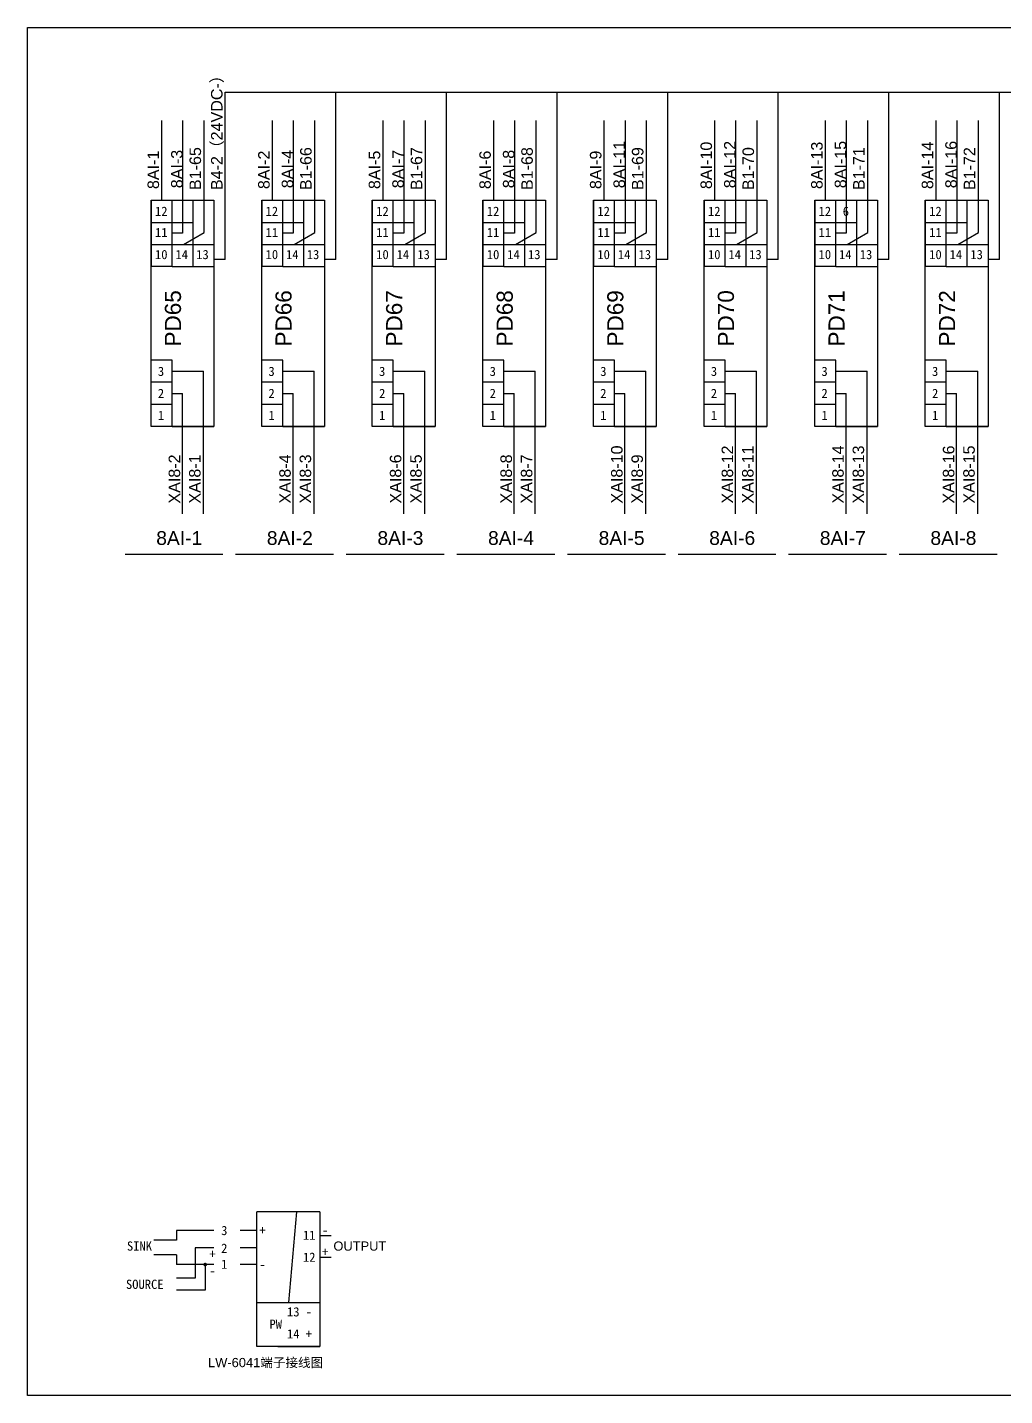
# Model space of a CAD drawing. Extents: x -159874 to -117758, y 9787 to 31117.
# Drawn here: x -146323 to -144203, y 16917 to 19887 of the extents above; entities that cross this region are included whole.
import ezdxf
from ezdxf.enums import TextEntityAlignment as Align

# ---------------------------------------------------------------- set-up
doc = ezdxf.new("R2010")
doc.units = 0
doc.layers.get('0').update_dxf_attribs({"linetype": 'CONTINUOUS'})
doc.layers.add('1', color=143, linetype='CONTINUOUS')
doc.layers.add('TEXT', color=3, linetype='CONTINUOUS')
doc.styles.add('Arial', font='arial.ttf')
doc.styles.get("Standard").update_dxf_attribs({"font": ''})
doc.styles.get('Standard').set_extended_font_data('SimSun')

msp = doc.modelspace()

# ---------------------------------------------------------------- linework, layer by layer
for p, q in [((-145893.85818, 19383.08503), (-145893.85818, 19745.65428)), ((-145893.85818, 19745.65428), (-142293.85818, 19745.65428)), ((-145653.85818, 19383.08503), (-145653.85818, 19745.65428)), ((-145413.85818, 19383.08503), (-145413.85818, 19745.65428)), ((-145173.85818, 19383.08503), (-145173.85818, 19745.65428)), ((-144933.85818, 19383.08503), (-144933.85818, 19745.65428)), ((-144693.85818, 19383.08503), (-144693.85818, 19745.65428)), ((-144453.85818, 19383.08503), (-144453.85818, 19745.65428)), ((-144213.85818, 19383.08503), (-144213.85818, 19745.65428)), ((-146032.05385, 19684.66827), (-146032.05385, 19511.19195)), ((-145986.44571, 19684.66827), (-145986.44571, 19439.62884)), ((-145939.46613, 19441.32991), (-145939.46613, 19684.66827)), ((-145792.05385, 19684.66827), (-145792.05385, 19511.19195)), ((-145746.44571, 19684.66827), (-145746.44571, 19439.62884)), ((-145699.46613, 19441.32991), (-145699.46613, 19684.66827)), ((-145552.05385, 19684.66827), (-145552.05385, 19511.19195)), ((-145506.44571, 19684.66827), (-145506.44571, 19439.62884)), ((-145459.46613, 19441.32991), (-145459.46613, 19684.66827)), ((-145312.05385, 19684.66827), (-145312.05385, 19511.19195)), ((-145266.44571, 19684.66827), (-145266.44571, 19439.62884)), ((-145219.46613, 19441.32991), (-145219.46613, 19684.66827)), ((-145072.05385, 19684.66827), (-145072.05385, 19511.19195)), ((-145026.44571, 19684.66827), (-145026.44571, 19439.62884)), ((-144979.46613, 19441.32991), (-144979.46613, 19684.66827)), ((-144832.05385, 19684.66827), (-144832.05385, 19511.19195)), ((-144786.44571, 19684.66827), (-144786.44571, 19439.62884)), ((-144739.46613, 19441.32991), (-144739.46613, 19684.66827)), ((-144592.05385, 19684.66827), (-144592.05385, 19511.19195)), ((-144546.44571, 19684.66827), (-144546.44571, 19439.62884)), ((-144499.46613, 19441.32991), (-144499.46613, 19684.66827)), ((-144352.05385, 19684.66827), (-144352.05385, 19511.19195)), ((-144306.44571, 19684.66827), (-144306.44571, 19439.62884)), ((-144259.46613, 19441.32991), (-144259.46613, 19684.66827)), ((-145986.44571, 19439.62884), (-146009.24983, 19439.62884)), ((-145984.32662, 19415.59382), (-145939.46613, 19441.32991)), ((-145746.44571, 19439.62884), (-145769.24983, 19439.62884)), ((-145744.32662, 19415.59382), (-145699.46613, 19441.32991)), ((-145506.44571, 19439.62884), (-145529.24983, 19439.62884)), ((-145504.32662, 19415.59382), (-145459.46613, 19441.32991)), ((-145266.44571, 19439.62884), (-145289.24983, 19439.62884)), ((-145264.32662, 19415.59382), (-145219.46613, 19441.32991)), ((-145026.44571, 19439.62884), (-145049.24983, 19439.62884)), ((-145024.32662, 19415.59382), (-144979.46613, 19441.32991)), ((-144786.44571, 19439.62884), (-144809.24983, 19439.62884)), ((-144784.32662, 19415.59382), (-144739.46613, 19441.32991)), ((-144546.44571, 19439.62884), (-144569.24983, 19439.62884)), ((-144544.32662, 19415.59382), (-144499.46613, 19441.32991)), ((-144306.44571, 19439.62884), (-144329.24983, 19439.62884)), ((-144304.32662, 19415.59382), (-144259.46613, 19441.32991)), ((-145893.85818, 19383.08503), (-145918.33786, 19383.08503)), ((-145653.85818, 19383.08503), (-145678.33786, 19383.08503)), ((-145413.85818, 19383.08503), (-145438.33786, 19383.08503)), ((-145173.85818, 19383.08503), (-145198.33786, 19383.08503)), ((-144933.85818, 19383.08503), (-144958.33786, 19383.08503)), ((-144693.85818, 19383.08503), (-144718.33786, 19383.08503)), ((-144453.85818, 19383.08503), (-144478.33786, 19383.08503)), ((-144213.85818, 19383.08503), (-144238.33786, 19383.08503)), ((-146009.80574, 19140.02792), (-145941.14169, 19140.02792)), ((-145941.14169, 18830.63491), (-145941.14169, 19140.02792)), ((-145769.80574, 19140.02792), (-145701.14169, 19140.02792)), ((-145701.14169, 18830.63491), (-145701.14169, 19140.02792)), ((-145529.80574, 19140.02792), (-145461.14169, 19140.02792)), ((-145461.14169, 18830.63491), (-145461.14169, 19140.02792)), ((-145289.80574, 19140.02792), (-145221.14169, 19140.02792)), ((-145221.14169, 18830.63491), (-145221.14169, 19140.02792)), ((-145049.80574, 19140.02792), (-144981.14169, 19140.02792)), ((-144981.14169, 18830.63491), (-144981.14169, 19140.02792)), ((-144809.80574, 19140.02792), (-144741.14169, 19140.02792)), ((-144741.14169, 18830.63491), (-144741.14169, 19140.02792)), ((-144569.80574, 19140.02792), (-144501.14169, 19140.02792)), ((-144501.14169, 18830.63491), (-144501.14169, 19140.02792)), ((-144329.80574, 19140.02792), (-144261.14169, 19140.02792)), ((-144261.14169, 18830.63491), (-144261.14169, 19140.02792)), ((-146009.24983, 19092.22886), (-145986.74983, 19092.22886)), ((-145986.74983, 18830.63491), (-145986.74983, 19092.22886)), ((-145769.24983, 19092.22886), (-145746.74983, 19092.22886)), ((-145746.74983, 18830.63491), (-145746.74983, 19092.22886)), ((-145529.24983, 19092.22886), (-145506.74983, 19092.22886)), ((-145506.74983, 18830.63491), (-145506.74983, 19092.22886)), ((-145289.24983, 19092.22886), (-145266.74983, 19092.22886)), ((-145266.74983, 18830.63491), (-145266.74983, 19092.22886)), ((-145049.24983, 19092.22886), (-145026.74983, 19092.22886)), ((-145026.74983, 18830.63491), (-145026.74983, 19092.22886)), ((-144809.24983, 19092.22886), (-144786.74983, 19092.22886)), ((-144786.74983, 18830.63491), (-144786.74983, 19092.22886)), ((-144569.24983, 19092.22886), (-144546.74983, 19092.22886)), ((-144546.74983, 18830.63491), (-144546.74983, 19092.22886)), ((-144329.24983, 19092.22886), (-144306.74983, 19092.22886)), ((-144306.74983, 18830.63491), (-144306.74983, 19092.22886)), ((-146111.41248, 18743.03828), (-145898.85109, 18743.03828)), ((-145871.41248, 18743.03828), (-145658.85109, 18743.03828)), ((-145631.41248, 18743.03828), (-145418.85109, 18743.03828)), ((-145391.41248, 18743.03828), (-145178.85109, 18743.03828)), ((-145151.41248, 18743.03828), (-144938.85109, 18743.03828)), ((-144911.41248, 18743.03828), (-144698.85109, 18743.03828)), ((-144671.41248, 18743.03828), (-144458.85109, 18743.03828)), ((-144431.41248, 18743.03828), (-144218.85109, 18743.03828)), ((-145739.31183, 17315.34904), (-145757.02937, 17118.88855)), ((-145918.8701, 17274.91298), (-145999.98618, 17274.91298)), ((-145999.98618, 17274.91298), (-145999.98618, 17253.99851)), ((-145825.13742, 17274.91298), (-145861.3993, 17274.91298)), ((-145664.13772, 17263.49288), (-145688.6174, 17263.49288)), ((-145999.98618, 17253.99851), (-146048.61495, 17253.99851)), ((-145999.98618, 17253.99851), (-145999.98618, 17253.99851)), ((-145918.8701, 17237.58731), (-145959.31477, 17237.58731)), ((-145959.31477, 17237.58731), (-145959.31477, 17171.87147)), ((-145825.13742, 17237.58731), (-145861.3993, 17237.58731)), ((-145999.98618, 17221.9538), (-146048.61495, 17221.9538)), ((-145999.98618, 17221.9538), (-145999.98618, 17201.03933)), ((-145918.8701, 17201.03933), (-145999.98618, 17201.03933)), ((-145937.43774, 17201.03933), (-145937.43774, 17145.37875)), ((-145825.13742, 17201.03933), (-145861.3993, 17201.03933)), ((-145664.13772, 17216.67729), (-145688.6174, 17216.67729)), ((-145959.31477, 17171.87147), (-145999.98618, 17171.87147)), ((-145937.43774, 17145.37875), (-145999.98618, 17145.37875)), ((-145825.13742, 17118.88855), (-145688.92133, 17118.88855))]:
    msp.add_line(p, q)
at = {"color": 1}
for p, q in [((-146054.85787, 19511.19195), (-146054.85787, 19463.39289)), ((-146054.85787, 19020.53027), (-146054.85787, 19511.19195)), ((-146054.85787, 19511.19195), (-145918.64178, 19511.19195)), ((-146009.24983, 19463.39289), (-146009.24983, 19511.19195)), ((-145963.64178, 19367.79476), (-145963.64178, 19511.19195)), ((-145918.64178, 19511.19195), (-145918.64178, 19020.53027)), ((-145814.85787, 19511.19195), (-145814.85787, 19463.39289)), ((-145814.85787, 19020.53027), (-145814.85787, 19511.19195)), ((-145814.85787, 19511.19195), (-145678.64178, 19511.19195)), ((-145769.24983, 19463.39289), (-145769.24983, 19511.19195)), ((-145723.64178, 19367.79476), (-145723.64178, 19511.19195)), ((-145678.64178, 19511.19195), (-145678.64178, 19020.53027)), ((-145574.85787, 19511.19195), (-145574.85787, 19463.39289)), ((-145574.85787, 19020.53027), (-145574.85787, 19511.19195)), ((-145574.85787, 19511.19195), (-145438.64178, 19511.19195)), ((-145529.24983, 19463.39289), (-145529.24983, 19511.19195)), ((-145483.64178, 19367.79476), (-145483.64178, 19511.19195)), ((-145438.64178, 19511.19195), (-145438.64178, 19020.53027)), ((-145334.85787, 19511.19195), (-145334.85787, 19463.39289)), ((-145334.85787, 19020.53027), (-145334.85787, 19511.19195)), ((-145334.85787, 19511.19195), (-145198.64178, 19511.19195)), ((-145289.24983, 19463.39289), (-145289.24983, 19511.19195)), ((-145243.64178, 19367.79476), (-145243.64178, 19511.19195)), ((-145198.64178, 19511.19195), (-145198.64178, 19020.53027)), ((-145094.85787, 19511.19195), (-145094.85787, 19463.39289)), ((-145094.85787, 19020.53027), (-145094.85787, 19511.19195)), ((-145094.85787, 19511.19195), (-144958.64178, 19511.19195)), ((-145049.24983, 19463.39289), (-145049.24983, 19511.19195)), ((-145003.64178, 19367.79476), (-145003.64178, 19511.19195)), ((-144958.64178, 19511.19195), (-144958.64178, 19020.53027)), ((-144854.85787, 19511.19195), (-144854.85787, 19463.39289)), ((-144854.85787, 19020.53027), (-144854.85787, 19511.19195)), ((-144854.85787, 19511.19195), (-144718.64178, 19511.19195)), ((-144809.24983, 19463.39289), (-144809.24983, 19511.19195)), ((-144763.64178, 19367.79476), (-144763.64178, 19511.19195)), ((-144718.64178, 19511.19195), (-144718.64178, 19020.53027)), ((-144614.85787, 19511.19195), (-144614.85787, 19463.39289)), ((-144614.85787, 19020.53027), (-144614.85787, 19511.19195)), ((-144614.85787, 19511.19195), (-144478.64178, 19511.19195)), ((-144569.24983, 19463.39289), (-144569.24983, 19511.19195)), ((-144523.64178, 19367.79476), (-144523.64178, 19511.19195)), ((-144478.64178, 19511.19195), (-144478.64178, 19020.53027)), ((-144374.85787, 19511.19195), (-144374.85787, 19463.39289)), ((-144374.85787, 19020.53027), (-144374.85787, 19511.19195)), ((-144374.85787, 19511.19195), (-144238.64178, 19511.19195)), ((-144329.24983, 19463.39289), (-144329.24983, 19511.19195)), ((-144283.64178, 19367.79476), (-144283.64178, 19511.19195)), ((-144238.64178, 19511.19195), (-144238.64178, 19020.53027)), ((-146054.85787, 19463.39289), (-146054.85787, 19367.79476)), ((-146054.85787, 19463.39289), (-146009.24983, 19463.39289)), ((-146009.24983, 19367.79476), (-146009.24983, 19463.39289)), ((-146009.24983, 19463.39289), (-145963.64178, 19463.39289)), ((-145814.85787, 19463.39289), (-145814.85787, 19367.79476)), ((-145814.85787, 19463.39289), (-145769.24983, 19463.39289)), ((-145769.24983, 19367.79476), (-145769.24983, 19463.39289)), ((-145769.24983, 19463.39289), (-145723.64178, 19463.39289)), ((-145574.85787, 19463.39289), (-145574.85787, 19367.79476)), ((-145574.85787, 19463.39289), (-145529.24983, 19463.39289)), ((-145529.24983, 19367.79476), (-145529.24983, 19463.39289)), ((-145529.24983, 19463.39289), (-145483.64178, 19463.39289)), ((-145334.85787, 19463.39289), (-145334.85787, 19367.79476)), ((-145334.85787, 19463.39289), (-145289.24983, 19463.39289)), ((-145289.24983, 19367.79476), (-145289.24983, 19463.39289)), ((-145289.24983, 19463.39289), (-145243.64178, 19463.39289)), ((-145094.85787, 19463.39289), (-145094.85787, 19367.79476)), ((-145094.85787, 19463.39289), (-145049.24983, 19463.39289)), ((-145049.24983, 19367.79476), (-145049.24983, 19463.39289)), ((-145049.24983, 19463.39289), (-145003.64178, 19463.39289)), ((-144854.85787, 19463.39289), (-144854.85787, 19367.79476)), ((-144854.85787, 19463.39289), (-144809.24983, 19463.39289)), ((-144809.24983, 19367.79476), (-144809.24983, 19463.39289)), ((-144809.24983, 19463.39289), (-144763.64178, 19463.39289)), ((-144614.85787, 19463.39289), (-144614.85787, 19367.79476)), ((-144614.85787, 19463.39289), (-144569.24983, 19463.39289)), ((-144569.24983, 19367.79476), (-144569.24983, 19463.39289)), ((-144569.24983, 19463.39289), (-144523.64178, 19463.39289)), ((-144374.85787, 19463.39289), (-144374.85787, 19367.79476)), ((-144374.85787, 19463.39289), (-144329.24983, 19463.39289)), ((-144329.24983, 19367.79476), (-144329.24983, 19463.39289)), ((-144329.24983, 19463.39289), (-144283.64178, 19463.39289)), ((-146054.85787, 19415.59382), (-146009.24983, 19415.59382)), ((-146009.24983, 19415.59382), (-145918.64178, 19415.59382)), ((-145814.85787, 19415.59382), (-145769.24983, 19415.59382)), ((-145769.24983, 19415.59382), (-145678.64178, 19415.59382)), ((-145574.85787, 19415.59382), (-145529.24983, 19415.59382)), ((-145529.24983, 19415.59382), (-145438.64178, 19415.59382)), ((-145334.85787, 19415.59382), (-145289.24983, 19415.59382)), ((-145289.24983, 19415.59382), (-145198.64178, 19415.59382)), ((-145094.85787, 19415.59382), (-145049.24983, 19415.59382)), ((-145049.24983, 19415.59382), (-144958.64178, 19415.59382)), ((-144854.85787, 19415.59382), (-144809.24983, 19415.59382)), ((-144809.24983, 19415.59382), (-144718.64178, 19415.59382)), ((-144614.85787, 19415.59382), (-144569.24983, 19415.59382)), ((-144569.24983, 19415.59382), (-144478.64178, 19415.59382)), ((-144374.85787, 19415.59382), (-144329.24983, 19415.59382)), ((-144329.24983, 19415.59382), (-144238.64178, 19415.59382)), ((-146009.24983, 19367.79476), (-146054.85787, 19367.79476)), ((-146009.24983, 19367.79476), (-145918.64178, 19367.79476)), ((-145769.24983, 19367.79476), (-145814.85787, 19367.79476)), ((-145769.24983, 19367.79476), (-145678.64178, 19367.79476)), ((-145529.24983, 19367.79476), (-145574.85787, 19367.79476)), ((-145529.24983, 19367.79476), (-145438.64178, 19367.79476)), ((-145289.24983, 19367.79476), (-145334.85787, 19367.79476)), ((-145289.24983, 19367.79476), (-145198.64178, 19367.79476)), ((-145049.24983, 19367.79476), (-145094.85787, 19367.79476)), ((-145049.24983, 19367.79476), (-144958.64178, 19367.79476)), ((-144809.24983, 19367.79476), (-144854.85787, 19367.79476)), ((-144809.24983, 19367.79476), (-144718.64178, 19367.79476)), ((-144569.24983, 19367.79476), (-144614.85787, 19367.79476)), ((-144569.24983, 19367.79476), (-144478.64178, 19367.79476)), ((-144329.24983, 19367.79476), (-144374.85787, 19367.79476)), ((-144329.24983, 19367.79476), (-144238.64178, 19367.79476)), ((-146009.24983, 19163.92745), (-146054.85787, 19163.92745)), ((-146054.85787, 19116.12839), (-146054.85787, 19163.92745)), ((-146009.24983, 19116.12839), (-146009.24983, 19163.92745)), ((-145769.24983, 19163.92745), (-145814.85787, 19163.92745)), ((-145814.85787, 19116.12839), (-145814.85787, 19163.92745)), ((-145769.24983, 19116.12839), (-145769.24983, 19163.92745)), ((-145529.24983, 19163.92745), (-145574.85787, 19163.92745)), ((-145574.85787, 19116.12839), (-145574.85787, 19163.92745)), ((-145529.24983, 19116.12839), (-145529.24983, 19163.92745)), ((-145289.24983, 19163.92745), (-145334.85787, 19163.92745)), ((-145334.85787, 19116.12839), (-145334.85787, 19163.92745)), ((-145289.24983, 19116.12839), (-145289.24983, 19163.92745)), ((-145049.24983, 19163.92745), (-145094.85787, 19163.92745)), ((-145094.85787, 19116.12839), (-145094.85787, 19163.92745)), ((-145049.24983, 19116.12839), (-145049.24983, 19163.92745)), ((-144809.24983, 19163.92745), (-144854.85787, 19163.92745)), ((-144854.85787, 19116.12839), (-144854.85787, 19163.92745)), ((-144809.24983, 19116.12839), (-144809.24983, 19163.92745)), ((-144569.24983, 19163.92745), (-144614.85787, 19163.92745)), ((-144614.85787, 19116.12839), (-144614.85787, 19163.92745)), ((-144569.24983, 19116.12839), (-144569.24983, 19163.92745)), ((-144329.24983, 19163.92745), (-144374.85787, 19163.92745)), ((-144374.85787, 19116.12839), (-144374.85787, 19163.92745)), ((-144329.24983, 19116.12839), (-144329.24983, 19163.92745)), ((-146009.24983, 19116.12839), (-146054.85787, 19116.12839)), ((-146054.85787, 19068.32933), (-146054.85787, 19116.12839)), ((-146009.24983, 19116.12839), (-146054.85787, 19116.12839)), ((-146009.24983, 19116.12839), (-146054.85787, 19116.12839)), ((-146009.24983, 19068.32933), (-146009.24983, 19116.12839)), ((-145769.24983, 19116.12839), (-145814.85787, 19116.12839)), ((-145814.85787, 19068.32933), (-145814.85787, 19116.12839)), ((-145769.24983, 19116.12839), (-145814.85787, 19116.12839)), ((-145769.24983, 19116.12839), (-145814.85787, 19116.12839)), ((-145769.24983, 19116.12839), (-145814.85787, 19116.12839)), ((-145769.24983, 19068.32933), (-145769.24983, 19116.12839)), ((-145529.24983, 19116.12839), (-145574.85787, 19116.12839)), ((-145574.85787, 19068.32933), (-145574.85787, 19116.12839)), ((-145529.24983, 19116.12839), (-145574.85787, 19116.12839)), ((-145529.24983, 19116.12839), (-145574.85787, 19116.12839)), ((-145529.24983, 19116.12839), (-145574.85787, 19116.12839)), ((-145529.24983, 19068.32933), (-145529.24983, 19116.12839)), ((-145289.24983, 19116.12839), (-145334.85787, 19116.12839)), ((-145334.85787, 19068.32933), (-145334.85787, 19116.12839)), ((-145289.24983, 19116.12839), (-145334.85787, 19116.12839)), ((-145289.24983, 19116.12839), (-145334.85787, 19116.12839)), ((-145289.24983, 19116.12839), (-145334.85787, 19116.12839)), ((-145289.24983, 19068.32933), (-145289.24983, 19116.12839)), ((-145049.24983, 19116.12839), (-145094.85787, 19116.12839)), ((-145094.85787, 19068.32933), (-145094.85787, 19116.12839)), ((-145049.24983, 19116.12839), (-145094.85787, 19116.12839)), ((-145049.24983, 19116.12839), (-145094.85787, 19116.12839)), ((-145049.24983, 19116.12839), (-145094.85787, 19116.12839)), ((-145049.24983, 19068.32933), (-145049.24983, 19116.12839)), ((-144809.24983, 19116.12839), (-144854.85787, 19116.12839)), ((-144854.85787, 19068.32933), (-144854.85787, 19116.12839)), ((-144809.24983, 19116.12839), (-144854.85787, 19116.12839)), ((-144809.24983, 19116.12839), (-144854.85787, 19116.12839)), ((-144809.24983, 19116.12839), (-144854.85787, 19116.12839)), ((-144809.24983, 19068.32933), (-144809.24983, 19116.12839)), ((-144569.24983, 19116.12839), (-144614.85787, 19116.12839)), ((-144614.85787, 19068.32933), (-144614.85787, 19116.12839)), ((-144569.24983, 19116.12839), (-144614.85787, 19116.12839)), ((-144569.24983, 19116.12839), (-144614.85787, 19116.12839)), ((-144569.24983, 19116.12839), (-144614.85787, 19116.12839)), ((-144569.24983, 19068.32933), (-144569.24983, 19116.12839)), ((-144329.24983, 19116.12839), (-144374.85787, 19116.12839)), ((-144374.85787, 19068.32933), (-144374.85787, 19116.12839)), ((-144329.24983, 19116.12839), (-144374.85787, 19116.12839)), ((-144329.24983, 19116.12839), (-144374.85787, 19116.12839)), ((-144329.24983, 19116.12839), (-144374.85787, 19116.12839)), ((-144329.24983, 19068.32933), (-144329.24983, 19116.12839)), ((-146009.24983, 19068.32933), (-146054.85787, 19068.32933)), ((-146054.85787, 19020.53027), (-146054.85787, 19068.32933)), ((-146009.24983, 19068.32933), (-146054.85787, 19068.32933)), ((-146009.24983, 19020.53027), (-146009.24983, 19068.32933)), ((-145769.24983, 19068.32933), (-145814.85787, 19068.32933)), ((-145814.85787, 19020.53027), (-145814.85787, 19068.32933)), ((-145769.24983, 19068.32933), (-145814.85787, 19068.32933)), ((-145769.24983, 19020.53027), (-145769.24983, 19068.32933)), ((-145529.24983, 19068.32933), (-145574.85787, 19068.32933)), ((-145574.85787, 19020.53027), (-145574.85787, 19068.32933)), ((-145529.24983, 19068.32933), (-145574.85787, 19068.32933)), ((-145529.24983, 19020.53027), (-145529.24983, 19068.32933)), ((-145289.24983, 19068.32933), (-145334.85787, 19068.32933)), ((-145334.85787, 19020.53027), (-145334.85787, 19068.32933)), ((-145289.24983, 19068.32933), (-145334.85787, 19068.32933)), ((-145289.24983, 19020.53027), (-145289.24983, 19068.32933)), ((-145049.24983, 19068.32933), (-145094.85787, 19068.32933)), ((-145094.85787, 19020.53027), (-145094.85787, 19068.32933)), ((-145049.24983, 19068.32933), (-145094.85787, 19068.32933)), ((-145049.24983, 19020.53027), (-145049.24983, 19068.32933)), ((-144809.24983, 19068.32933), (-144854.85787, 19068.32933)), ((-144854.85787, 19020.53027), (-144854.85787, 19068.32933)), ((-144809.24983, 19068.32933), (-144854.85787, 19068.32933)), ((-144809.24983, 19020.53027), (-144809.24983, 19068.32933)), ((-144569.24983, 19068.32933), (-144614.85787, 19068.32933)), ((-144614.85787, 19020.53027), (-144614.85787, 19068.32933)), ((-144569.24983, 19068.32933), (-144614.85787, 19068.32933)), ((-144569.24983, 19020.53027), (-144569.24983, 19068.32933)), ((-144329.24983, 19068.32933), (-144374.85787, 19068.32933)), ((-144374.85787, 19020.53027), (-144374.85787, 19068.32933)), ((-144329.24983, 19068.32933), (-144374.85787, 19068.32933)), ((-144329.24983, 19020.53027), (-144329.24983, 19068.32933)), ((-146009.24983, 19020.53027), (-146054.85787, 19020.53027)), ((-145918.64178, 19020.53027), (-146054.85787, 19020.53027)), ((-146009.24983, 19020.53027), (-145918.64178, 19020.53027)), ((-145769.24983, 19020.53027), (-145814.85787, 19020.53027)), ((-145678.64178, 19020.53027), (-145814.85787, 19020.53027)), ((-145769.24983, 19020.53027), (-145678.64178, 19020.53027)), ((-145529.24983, 19020.53027), (-145574.85787, 19020.53027)), ((-145438.64178, 19020.53027), (-145574.85787, 19020.53027)), ((-145529.24983, 19020.53027), (-145438.64178, 19020.53027)), ((-145289.24983, 19020.53027), (-145334.85787, 19020.53027)), ((-145198.64178, 19020.53027), (-145334.85787, 19020.53027)), ((-145289.24983, 19020.53027), (-145198.64178, 19020.53027)), ((-145049.24983, 19020.53027), (-145094.85787, 19020.53027)), ((-144958.64178, 19020.53027), (-145094.85787, 19020.53027)), ((-145049.24983, 19020.53027), (-144958.64178, 19020.53027)), ((-144809.24983, 19020.53027), (-144854.85787, 19020.53027)), ((-144718.64178, 19020.53027), (-144854.85787, 19020.53027)), ((-144809.24983, 19020.53027), (-144718.64178, 19020.53027)), ((-144569.24983, 19020.53027), (-144614.85787, 19020.53027)), ((-144478.64178, 19020.53027), (-144614.85787, 19020.53027)), ((-144569.24983, 19020.53027), (-144478.64178, 19020.53027)), ((-144329.24983, 19020.53027), (-144374.85787, 19020.53027)), ((-144238.64178, 19020.53027), (-144374.85787, 19020.53027)), ((-144329.24983, 19020.53027), (-144238.64178, 19020.53027)), ((-145825.13742, 17023.29042), (-145825.13742, 17315.34904)), ((-145688.92133, 17315.34904), (-145825.13742, 17315.34904)), ((-145688.92133, 17315.34904), (-145688.92133, 17023.29042)), ((-145825.13742, 17071.08949), (-145825.13742, 17118.88855)), ((-145825.13742, 17023.29042), (-145825.13742, 17071.08949)), ((-145779.52937, 17023.29042), (-145825.13742, 17023.29042)), ((-145688.92133, 17023.29042), (-145825.13742, 17023.29042)), ((-145779.52937, 17023.29042), (-145688.92133, 17023.29042))]:
    msp.add_line(p, q, dxfattribs=at)
at = {"layer": '1'}
for p, q in [((-146323.35252, 19886.6219), (-142123.35254, 19886.6219)), ((-146323.35252, 16916.62189), (-146323.35252, 19886.6219)), ((-142123.35254, 16916.62189), (-146323.35252, 16916.62189))]:
    msp.add_line(p, q, dxfattribs=at)
at = {"layer": 'TEXT', "const_width": 3.9501}
msp.add_lwpolyline([(-145937.43774, 17203.01438, 1), (-145937.43774, 17199.06428, 1)], format="xyb", close=True, dxfattribs=at)

# ---------------------------------------------------------------- texts
at = {"color": 3, "style": 'Arial'}
for s, p in [('B4-2（24VDC-）', (-145899.85348, 19533.4549)), ('8AI-11', (-145026.44571, 19537.36817)), ('8AI-10', (-144837.59422, 19535.57434)), ('8AI-12', (-144786.44571, 19537.36817)), ('8AI-13', (-144597.59422, 19535.57434)), ('8AI-15', (-144546.44571, 19537.36817)), ('8AI-14', (-144357.59422, 19535.57434)), ('8AI-16', (-144306.44571, 19537.36817)), ('8AI-1', (-146037.59422, 19535.57434)), ('8AI-3', (-145986.44571, 19537.36817)), ('B1-65', (-145946.47863, 19533.4549)), ('8AI-2', (-145797.59422, 19535.57434)), ('8AI-4', (-145746.44571, 19537.36817)), ('B1-66', (-145706.47863, 19533.4549)), ('8AI-5', (-145557.59422, 19535.57434)), ('8AI-7', (-145506.44571, 19537.36817)), ('B1-67', (-145466.47863, 19533.4549)), ('8AI-6', (-145317.59422, 19535.57434)), ('8AI-8', (-145266.44571, 19537.36817)), ('B1-68', (-145226.47863, 19533.4549)), ('8AI-9', (-145077.59422, 19535.57434)), ('B1-69', (-144986.47863, 19533.4549)), ('B1-70', (-144746.47863, 19533.4549)), ('B1-71', (-144506.47863, 19533.4549)), ('B1-72', (-144266.47863, 19533.4549)), ('XAI8-2', (-145991.74969, 18852.89786)), ('XAI8-1', (-145947.51432, 18852.89786)), ('XAI8-4', (-145751.74969, 18852.89786)), ('XAI8-3', (-145707.51432, 18852.89786)), ('XAI8-6', (-145511.74969, 18852.89786)), ('XAI8-5', (-145467.51432, 18852.89786)), ('XAI8-8', (-145271.74969, 18852.89786)), ('XAI8-7', (-145227.51432, 18852.89786)), ('XAI8-10', (-145031.74969, 18852.89786)), ('XAI8-9', (-144987.51432, 18852.89786)), ('XAI8-12', (-144791.74969, 18852.89786)), ('XAI8-11', (-144747.51432, 18852.89786)), ('XAI8-14', (-144551.74969, 18852.89786)), ('XAI8-13', (-144507.51432, 18852.89786)), ('XAI8-16', (-144311.74969, 18852.89786)), ('XAI8-15', (-144267.51432, 18852.89786))]:
    msp.add_text(s, height=25, rotation=90, dxfattribs=at).set_placement(p)
at = {"color": 3}
for s, p in [('12', (-146032.77882, 19487.44866)), ('12', (-145792.77882, 19487.44866)), ('12', (-145552.77882, 19487.44866)), ('12', (-145312.77882, 19487.44866)), ('12', (-145072.77882, 19487.44866)), ('12', (-144832.77882, 19487.44866)), ('12', (-144592.77882, 19487.44866)), ('6', (-144547.17078, 19487.44866)), ('12', (-144352.77882, 19487.44866)), ('11', (-146032.77882, 19441.36563)), ('11', (-145792.77882, 19441.36563)), ('11', (-145552.77882, 19441.36563)), ('11', (-145312.77882, 19441.36563)), ('11', (-145072.77882, 19441.36563)), ('11', (-144832.77882, 19441.36563)), ('11', (-144592.77882, 19441.36563)), ('11', (-144352.77882, 19441.36563)), ('10', (-146032.77882, 19393.56657)), ('14', (-145988.38686, 19393.56657)), ('13', (-145943.38686, 19393.56657)), ('10', (-145792.77882, 19393.56657)), ('14', (-145748.38686, 19393.56657)), ('13', (-145703.38686, 19393.56657)), ('10', (-145552.77882, 19393.56657)), ('14', (-145508.38686, 19393.56657)), ('13', (-145463.38686, 19393.56657)), ('10', (-145312.77882, 19393.56657)), ('14', (-145268.38686, 19393.56657)), ('13', (-145223.38686, 19393.56657)), ('10', (-145072.77882, 19393.56657)), ('14', (-145028.38686, 19393.56657)), ('13', (-144983.38686, 19393.56657)), ('10', (-144832.77882, 19393.56657)), ('14', (-144788.38686, 19393.56657)), ('13', (-144743.38686, 19393.56657)), ('10', (-144592.77882, 19393.56657)), ('14', (-144548.38686, 19393.56657)), ('13', (-144503.38686, 19393.56657)), ('10', (-144352.77882, 19393.56657)), ('14', (-144308.38686, 19393.56657)), ('13', (-144263.38686, 19393.56657)), ('3', (-146033.38686, 19139.96577)), ('3', (-145793.38686, 19139.96577)), ('3', (-145553.38686, 19139.96577)), ('3', (-145313.38686, 19139.96577)), ('3', (-145073.38686, 19139.96577)), ('3', (-144833.38686, 19139.96577)), ('3', (-144593.38686, 19139.96577)), ('3', (-144353.38686, 19139.96577)), ('2', (-146033.38686, 19092.1667)), ('2', (-145793.38686, 19092.1667)), ('2', (-145553.38686, 19092.1667)), ('2', (-145313.38686, 19092.1667)), ('2', (-145073.38686, 19092.1667)), ('2', (-144833.38686, 19092.1667)), ('2', (-144593.38686, 19092.1667)), ('2', (-144353.38686, 19092.1667)), ('1', (-146033.38686, 19044.36764)), ('1', (-145793.38686, 19044.36764)), ('1', (-145553.38686, 19044.36764)), ('1', (-145313.38686, 19044.36764)), ('1', (-145073.38686, 19044.36764)), ('1', (-144833.38686, 19044.36764)), ('1', (-144593.38686, 19044.36764)), ('1', (-144353.38686, 19044.36764)), ('3', (-145896.07247, 17275.106)), ('+', (-145813.00644, 17275.91015)), ('11', (-145711.65749, 17264.8808)), ('-', (-145677.18778, 17275.84195)), ('SINK', (-146080.10804, 17241.29823)), ('+', (-145921.75857, 17224.14949)), ('2', (-145896.07247, 17236.56949)), ('12', (-145711.65749, 17217.08174)), ('+', (-145677.18778, 17229.02637)), ('1', (-145896.07247, 17201.87852)), ('-', (-145813.00644, 17201.47113)), ('SOURCE', (-146068.6138, 17158.28798)), ('-', (-145921.75857, 17187.6015)), ('13 -', (-145732.71861, 17098.53684)), ('PW', (-145784.45411, 17071.83414)), ('14 +', (-145732.71861, 17050.73778))]:
    msp.add_text(s, height=20, dxfattribs=at).set_placement(p, align=Align.MIDDLE_CENTER)
at = {"color": 3, "style": 'Arial'}
for s, p in [('PD65', (-146007.48569, 19254.9685)), ('PD66', (-145767.48569, 19254.9685)), ('PD67', (-145527.48569, 19254.9685)), ('PD68', (-145287.48569, 19254.9685)), ('PD69', (-145047.48569, 19254.9685)), ('PD70', (-144807.48569, 19254.9685)), ('PD71', (-144567.48569, 19254.9685)), ('PD72', (-144327.48569, 19254.9685))]:
    msp.add_text(s, height=35, rotation=90, dxfattribs=at).set_placement(p, align=Align.MIDDLE_CENTER)
at = {"layer": 'TEXT', "style": 'Arial'}
for s, p in [('8AI-1', (-145993.79505, 18778.15778)), ('8AI-2', (-145753.79505, 18778.15778)), ('8AI-3', (-145513.79505, 18778.15778)), ('8AI-4', (-145273.79505, 18778.15778)), ('8AI-5', (-145033.79505, 18778.15778)), ('8AI-6', (-144793.79505, 18778.15778)), ('8AI-7', (-144553.79505, 18778.15778)), ('8AI-8', (-144313.79505, 18778.15778))]:
    msp.add_text(s, height=29.9, dxfattribs=at).set_placement(p, align=Align.MIDDLE)
msp.add_text('OUTPUT', height=20, dxfattribs=at).set_placement((-145601.77512, 17241.29823), align=Align.MIDDLE_CENTER)
msp.add_text('LW-6041端子接线图', height=20, dxfattribs=at).set_placement((-145931.24406, 16978.41496))

doc.saveas('drawing.dxf')
